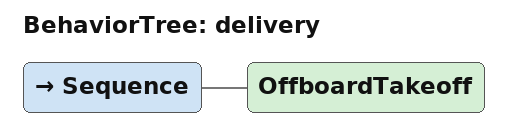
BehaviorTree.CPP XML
<?xml version="1.0" encoding="UTF-8"?>
<root BTCPP_format="4">
  <BehaviorTree ID="delivery">
    <Sequence>
      <OffboardTakeoff/>
    </Sequence>
  </BehaviorTree>

</root>
